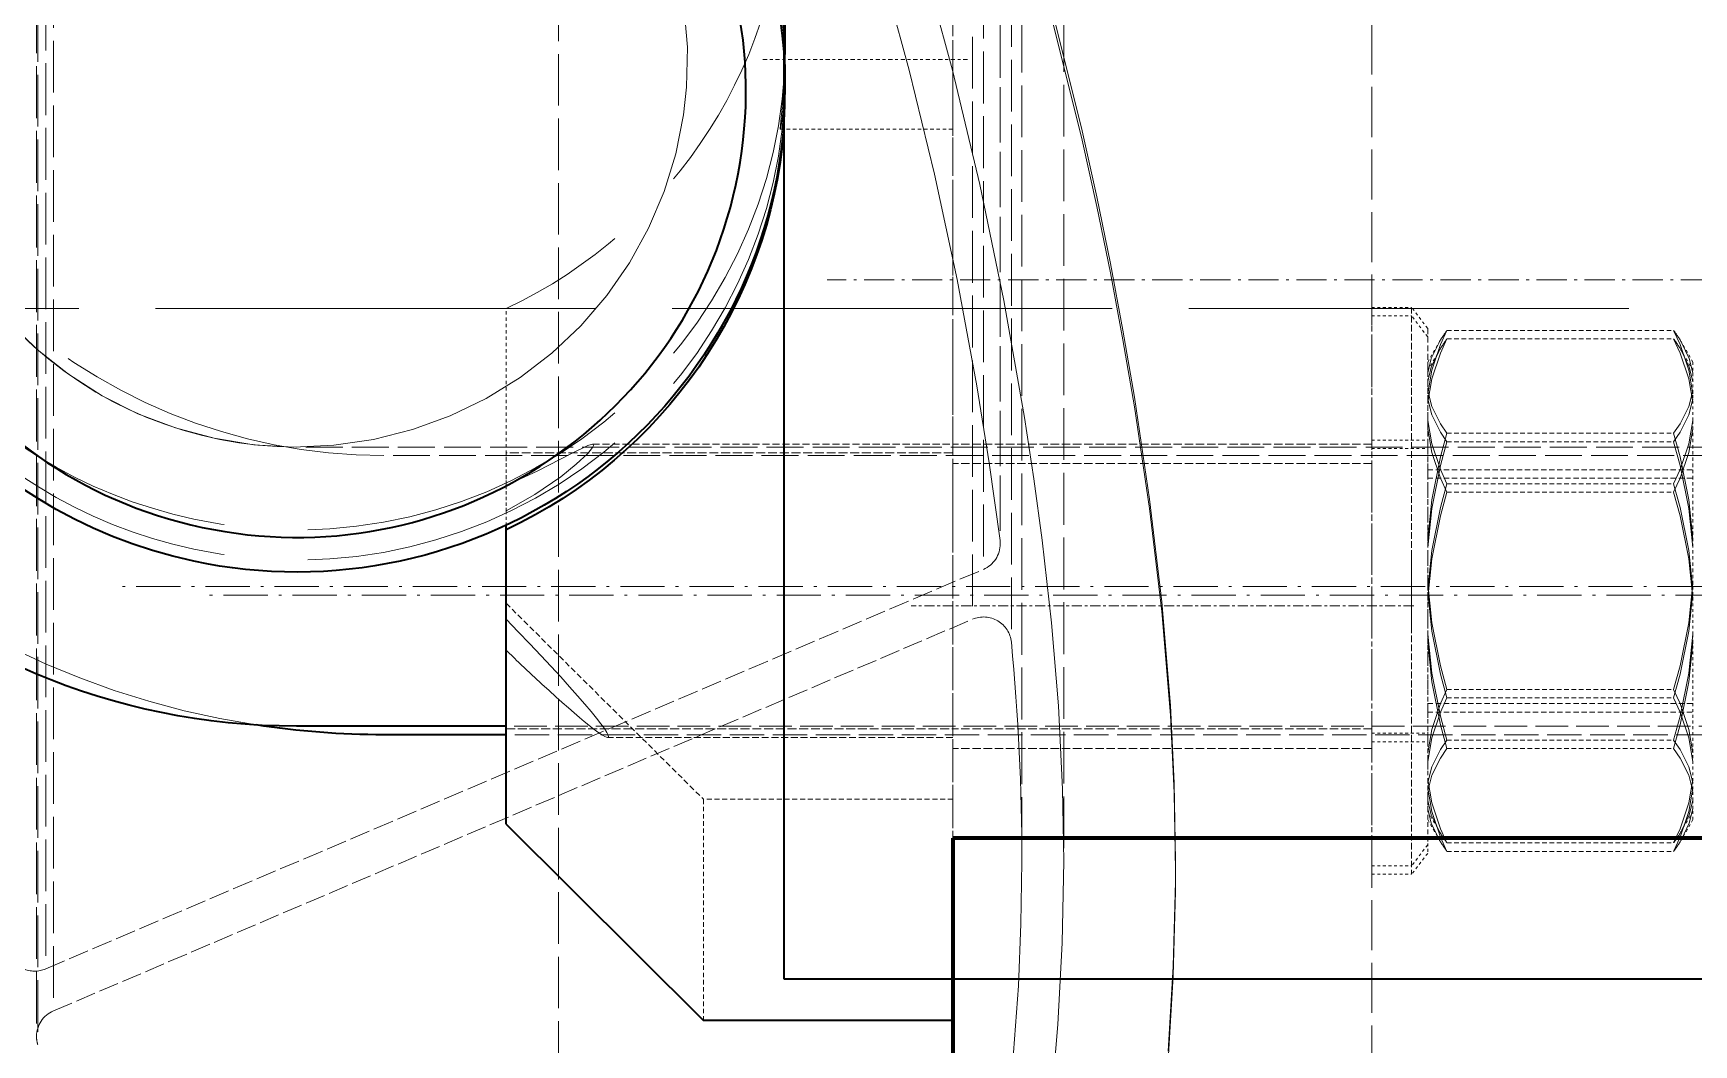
# Model space of a CAD drawing. Header units: millimetres. Extents: x 2784 to 32191, y 2597 to 23392.
# Drawn here: x 13729.1 to 13788.6, y 10215.4 to 10251.6 of the extents above; entities that cross this region are included whole.
import ezdxf

# ---------------------------------------------------------------- set-up
doc = ezdxf.new("R2010")
doc.units = ezdxf.units.MM
doc.linetypes.add('DASHDOT', pattern=[18.5, 12, -3, 0.5, -3])
doc.linetypes.add('DASHED', pattern=[15, 12, -3])

# ---------------------------------------------------------------- blocks, each defined once
blk = doc.blocks.new('A$C55E021B5')
at = {"color": 7, "linetype": 'DASHED', "lineweight": 13, "ltscale": 0.154548}
blk.add_line((1192.003, 1154.805), (1192.003, 1062.076), dxfattribs=at)
at = {"color": 7, "linetype": 'DASHED', "lineweight": 13, "ltscale": 0.154549}
blk.add_line((1192.012, 1154.931), (1192.012, 1062.201), dxfattribs=at)
at = {"color": 7, "linetype": 'DASHED', "lineweight": 13, "ltscale": 0.154543}
blk.add_line((1192.61, 1153.889), (1192.61, 1061.163), dxfattribs=at)
at = {"color": 7, "linetype": 'DASHED', "lineweight": 13, "ltscale": 0.154533}
blk.add_line((1192.998, 1152.096), (1192.998, 1059.376), dxfattribs=at)
at = {"color": 7, "linetype": 'DASHED', "lineweight": 13, "ltscale": 0.154529}
blk.add_line((1191.608, 1151.271), (1191.608, 1058.554), dxfattribs=at)
at = {"color": 7, "linetype": 'DASHED', "lineweight": 13, "ltscale": 0.154478}
blk.add_line((1189.733, 1143.4), (1189.733, 1050.713), dxfattribs=at)
at = {"color": 7, "linetype": 'DASHED', "lineweight": 13, "ltscale": 0.154477}
blk.add_line((1191.233, 1143.378), (1191.233, 1050.692), dxfattribs=at)
at = {"color": 7, "linetype": 'DASHED', "lineweight": 13, "ltscale": 0.154448}
blk.add_line((1226.184, 1139.522), (1226.184, 1046.853), dxfattribs=at)
at = {"color": 7, "linetype": 'DASHED', "lineweight": 13, "ltscale": 0.154435}
blk.add_line((1225.909, 1138.01), (1225.909, 1045.348), dxfattribs=at)
at = {"color": 7, "linetype": 'DASHED', "lineweight": 13, "ltscale": 0.154428}
blk.add_line((1226.515, 1137.092), (1226.515, 1044.435), dxfattribs=at)
at = {"color": 7, "linetype": 'DASHED', "lineweight": 13, "ltscale": 0.154425}
blk.add_line((1226.468, 1136.789), (1226.468, 1044.134), dxfattribs=at)
at = {"color": 7, "linetype": 'DASHED', "lineweight": 13, "ltscale": 0.149374}
blk.add_line((1178.701, 1116.53), (1178.701, 1026.905), dxfattribs=at)
at = {"color": 7, "linetype": 'DASHED', "lineweight": 13, "ltscale": 0.11095}
blk.add_line((1193.701, 1111.576), (1193.701, 1045.006), dxfattribs=at)
at = {"color": 7, "linetype": 'DASHED', "lineweight": 13, "ltscale": 0.046237}
blk.add_line((1199.701, 1107.705), (1199.701, 1079.963), dxfattribs=at)
at = {"color": 7, "linetype": 'DASHED', "lineweight": 13, "ltscale": 0.153949}
blk.add_line((1207.823, 1098.092), (1207.823, 1005.723), dxfattribs=at)
at = {"color": 7, "lineweight": 35, "ltscale": 0.08}
blk.add_line((1199.758, 1094.5), (1199.758, 1046.5), dxfattribs=at)
at = {"color": 7, "linetype": 'DASHED', "lineweight": 13, "ltscale": 0.047578}
blk.add_line((1193.701, 1091.53), (1193.701, 1062.983), dxfattribs=at)
at = {"color": 7, "linetype": 'DASHED', "lineweight": 13, "ltscale": 0.008485}
blk.add_line((1199.701, 1079.705), (1199.701, 1084.796), dxfattribs=at)
at = {"color": 7, "linetype": 'DASHDOT', "lineweight": 13, "ltscale": 0.012365}
blk.add_line((1200.502, 1079.423), (1193.083, 1079.423), dxfattribs=at)
at = {"color": 7, "linetype": 'DASHED', "lineweight": 13, "ltscale": 0.001414}
blk.add_line((1199.701, 1078.291), (1199.701, 1079.14), dxfattribs=at)
at = {"color": 7, "linetype": 'DASHED', "lineweight": 13, "ltscale": 0.000719452}
blk.add_line((1199.701, 1078.883), (1199.701, 1078.452), dxfattribs=at)
at = {"color": 7, "linetype": 'DASHED', "lineweight": 13, "ltscale": 0.010296}
blk.add_line((1199.878, 1076.923), (1193.701, 1076.923), dxfattribs=at)
at = {"color": 7, "linetype": 'DASHDOT', "lineweight": 13, "ltscale": 0.090001}
blk.add_line((1144.201, 1071.53), (1198.202, 1071.53), dxfattribs=at)
at = {"color": 7, "linetype": 'DASHDOT', "lineweight": 13}
for p, q in [((451.759, 1070.5), (1267.758, 1070.5)), ((1440.499, 1070.5), (654.499, 1070.5))]:
    blk.add_line(p, q, dxfattribs=at)
at = {"color": 7, "linetype": 'DASHED', "lineweight": 13, "ltscale": 0.001576}
for p, q in [((1176.701, 1069.795), (1177.277, 1070.545)), ((1176.701, 1069.49), (1177.277, 1070.24)), ((1176.701, 1051.295), (1177.277, 1050.545)), ((1176.701, 1050.99), (1177.277, 1050.24))]:
    blk.add_line(p, q, dxfattribs=at)
at = {"color": 7, "linetype": 'DASHED', "lineweight": 13, "ltscale": 0.018552}
for p, q in [((1177.277, 1070.545), (1177.277, 1059.413)), ((1178.701, 1070.545), (1178.701, 1059.413)), ((1177.277, 1070.24), (1177.277, 1059.108)), ((1177.277, 1061.676), (1177.277, 1050.545)), ((1177.277, 1061.371), (1177.277, 1050.24))]:
    blk.add_line(p, q, dxfattribs=at)
at = {"color": 7, "linetype": 'DASHED', "lineweight": 13, "ltscale": 0.002374}
for p, q in [((1178.701, 1070.545), (1177.277, 1070.545)), ((1178.701, 1070.24), (1177.277, 1070.24)), ((1178.701, 1050.545), (1177.277, 1050.545)), ((1178.701, 1050.24), (1177.277, 1050.24))]:
    blk.add_line(p, q, dxfattribs=at)
at = {"color": 7, "linetype": 'DASHED', "lineweight": 13, "ltscale": 0.010562}
blk.add_line((1209.701, 1064.163), (1209.701, 1070.5), dxfattribs=at)
at = {"color": 7, "linetype": 'DASHED', "lineweight": 13, "ltscale": 0.013528}
for p, q in [((1176.01, 1069.723), (1167.893, 1069.723)), ((1176.01, 1069.418), (1167.893, 1069.418)), ((1176.01, 1066.039), (1167.893, 1066.039)), ((1176.01, 1065.734), (1167.893, 1065.734)), ((1176.01, 1064.229), (1167.893, 1064.229)), ((1176.01, 1063.924), (1167.893, 1063.924)), ((1176.01, 1056.861), (1167.893, 1056.861)), ((1176.01, 1056.556), (1167.893, 1056.556)), ((1176.01, 1055.05), (1167.893, 1055.05)), ((1176.01, 1054.745), (1167.893, 1054.745)), ((1176.01, 1051.366), (1167.893, 1051.366)), ((1176.01, 1051.061), (1167.893, 1051.061))]:
    blk.add_line(p, q, dxfattribs=at)
at = {"color": 7, "linetype": 'DASHED', "lineweight": 13, "ltscale": 0.017161}
blk.add_line((1176.701, 1069.795), (1176.701, 1059.498), dxfattribs=at)
at = {"color": 7, "linetype": 'DASHED', "lineweight": 13, "ltscale": 0.001316}
for p, q in [((1167.201, 1068.585), (1167.596, 1069.269)), ((1176.701, 1068.585), (1176.306, 1069.269)), ((1167.201, 1068.28), (1167.596, 1068.964)), ((1176.701, 1068.28), (1176.306, 1068.964)), ((1167.201, 1052.505), (1167.596, 1051.821)), ((1176.701, 1052.505), (1176.306, 1051.821)), ((1167.201, 1052.2), (1167.596, 1051.516)), ((1176.701, 1052.2), (1176.306, 1051.516))]:
    blk.add_line(p, q, dxfattribs=at)
at = {"color": 7, "linetype": 'DASHED', "lineweight": 13, "ltscale": 0.001886}
for p, q in [((1167.201, 1068.585), (1167.201, 1067.454)), ((1176.701, 1068.585), (1176.701, 1067.454))]:
    blk.add_line(p, q, dxfattribs=at)
at = {"color": 7, "linetype": 'DASHED', "lineweight": 13, "ltscale": 0.001592}
for p, q in [((1167.201, 1066.498), (1167.201, 1067.454)), ((1176.701, 1066.498), (1176.701, 1067.454))]:
    blk.add_line(p, q, dxfattribs=at)
at = {"color": 7, "linetype": 'DASHED', "lineweight": 13, "ltscale": 0.010101}
for p, q in [((1167.201, 1066.498), (1167.201, 1060.438)), ((1176.701, 1066.498), (1176.701, 1060.438))]:
    blk.add_line(p, q, dxfattribs=at)
at = {"color": 7, "linetype": 'DASHED', "lineweight": 13, "ltscale": 0.11}
for p, q in [((1151.201, 1065.545), (1217.201, 1065.545)), ((1148.079, 1065.24), (1214.079, 1065.24))]:
    blk.add_line(p, q, dxfattribs=at)
at = {"color": 7, "linetype": 'DASHED', "lineweight": 13, "ltscale": 0.003333}
for p, q in [((1178.701, 1065.795), (1176.701, 1065.795)), ((1178.701, 1065.49), (1176.701, 1065.49)), ((1178.701, 1055.295), (1176.701, 1055.295)), ((1178.701, 1054.99), (1176.701, 1054.99))]:
    blk.add_line(p, q, dxfattribs=at)
at = {"color": 7, "linetype": 'DASHED', "lineweight": 13, "ltscale": 0.025}
for p, q in [((1178.701, 1065.645), (1193.701, 1065.645)), ((1178.701, 1064.951), (1193.701, 1064.951)), ((1178.701, 1055.445), (1193.701, 1055.445)), ((1178.701, 1054.751), (1193.701, 1054.751))]:
    blk.add_line(p, q, dxfattribs=at)
at = {"color": 7, "linetype": 'DASHED', "lineweight": 13, "ltscale": 0.021519}
blk.add_line((1206.612, 1065.645), (1193.701, 1065.645), dxfattribs=at)
at = {"color": 7, "linetype": 'DASHED', "lineweight": 13, "ltscale": 0.026667}
for p, q in [((1193.701, 1065.34), (1209.701, 1065.34)), ((1209.701, 1055.445), (1193.701, 1055.445))]:
    blk.add_line(p, q, dxfattribs=at)
at = {"color": 7, "linetype": 'DASHED', "lineweight": 13, "ltscale": 0.003607}
blk.add_line((1209.701, 1065.34), (1209.701, 1063.175), dxfattribs=at)
at = {"color": 7, "linetype": 'DASHED', "lineweight": 13, "ltscale": 0.015833}
for p, q in [((1176.701, 1064.733), (1167.201, 1064.733)), ((1176.701, 1064.428), (1167.201, 1064.428)), ((1176.701, 1056.357), (1167.201, 1056.357)), ((1176.701, 1056.052), (1167.201, 1056.052))]:
    blk.add_line(p, q, dxfattribs=at)
at = {"color": 7, "linetype": 'DASHED', "lineweight": 13, "ltscale": 0.0015}
blk.add_line((1209.701, 1064.163), (1209.701, 1063.263), dxfattribs=at)
at = {"color": 7, "linetype": 'DASHED', "lineweight": 13, "ltscale": 0.000868225}
blk.add_line((1209.701, 1062.742), (1209.701, 1063.263), dxfattribs=at)
at = {"color": 7, "linetype": 'DASHED', "lineweight": 13, "ltscale": 0.019089}
blk.add_line((1193.701, 1062.983), (1193.701, 1051.53), dxfattribs=at)
at = {"color": 7, "lineweight": 35, "ltscale": 0.000266647}
blk.add_line((1209.701, 1062.582), (1209.701, 1062.742), dxfattribs=at)
at = {"color": 7, "lineweight": 35, "ltscale": 0.017582}
blk.add_line((1209.701, 1052.032), (1209.701, 1062.582), dxfattribs=at)
at = {"color": 7, "linetype": 'DASHED', "lineweight": 13, "ltscale": 0.060828}
blk.add_line((1226.184, 1046.853), (1192.61, 1061.163), dxfattribs=at)
at = {"color": 7, "linetype": 'DASHDOT', "lineweight": 13, "ltscale": 0.132001}
for p, q in [((1141.479, 1060.24), (1220.68, 1060.24)), ((1144.601, 1060.545), (1223.802, 1060.545))]:
    blk.add_line(p, q, dxfattribs=at)
at = {"color": 7, "linetype": 'DASHED', "lineweight": 13, "ltscale": 0.00266}
for p, q in [((1167.201, 1058.842), (1167.201, 1060.438)), ((1176.701, 1058.842), (1176.701, 1060.438))]:
    blk.add_line(p, q, dxfattribs=at)
at = {"color": 7, "linetype": 'DASHDOT', "lineweight": 13, "ltscale": 0.03}
blk.add_line((1177.201, 1059.851), (1195.201, 1059.851), dxfattribs=at)
at = {"color": 7, "linetype": 'DASHED', "lineweight": 13, "ltscale": 0.016613}
blk.add_line((1209.701, 1059.951), (1202.63, 1052.926), dxfattribs=at)
at = {"color": 7, "linetype": 'DASHED', "lineweight": 13, "ltscale": 0.013673}
blk.add_line((1176.701, 1059.498), (1176.701, 1051.295), dxfattribs=at)
at = {"color": 7, "linetype": 'DASHED', "lineweight": 13, "ltscale": 0.014781}
blk.add_line((1178.701, 1059.413), (1178.701, 1050.545), dxfattribs=at)
at = {"color": 7, "linetype": 'DASHED', "lineweight": 13, "ltscale": 0.059626}
blk.add_line((1225.909, 1045.348), (1192.998, 1059.376), dxfattribs=at)
at = {"color": 7, "linetype": 'DASHED', "lineweight": 13, "ltscale": 0.008855}
for p, q in [((1167.201, 1058.842), (1167.201, 1053.529)), ((1176.701, 1058.842), (1176.701, 1053.529))]:
    blk.add_line(p, q, dxfattribs=at)
at = {"color": 7, "linetype": 'DASHED', "lineweight": 13, "ltscale": 0.0975}
blk.add_line((1151.201, 1055.545), (1209.701, 1055.545), dxfattribs=at)
at = {"color": 7, "lineweight": 35, "ltscale": 0.0125}
blk.add_line((1209.701, 1055.545), (1217.201, 1055.545), dxfattribs=at)
at = {"color": 7, "linetype": 'DASHED', "lineweight": 13, "ltscale": 0.102703}
blk.add_line((1148.079, 1055.24), (1209.701, 1055.24), dxfattribs=at)
at = {"color": 7, "linetype": 'DASHED', "lineweight": 13, "ltscale": 0.020603}
blk.add_line((1193.701, 1055.14), (1206.063, 1055.14), dxfattribs=at)
at = {"color": 7, "lineweight": 35, "ltscale": 0.007297}
blk.add_line((1209.701, 1055.24), (1214.079, 1055.24), dxfattribs=at)
at = {"color": 7, "linetype": 'DASHED', "lineweight": 13, "ltscale": 0.001067}
for p, q in [((1167.201, 1052.888), (1167.201, 1053.529)), ((1176.701, 1052.888), (1176.701, 1053.529))]:
    blk.add_line(p, q, dxfattribs=at)
at = {"color": 7, "linetype": 'DASHED', "lineweight": 13, "ltscale": 0.000639343}
for p, q in [((1167.201, 1052.888), (1167.201, 1052.505)), ((1176.701, 1052.888), (1176.701, 1052.505))]:
    blk.add_line(p, q, dxfattribs=at)
at = {"color": 7, "linetype": 'DASHED', "lineweight": 13, "ltscale": 0.000508118}
blk.add_line((1167.201, 1052.504), (1167.201, 1052.2), dxfattribs=at)
at = {"color": 7, "linetype": 'DASHED', "lineweight": 13, "ltscale": 0.014882}
blk.add_line((1193.701, 1052.926), (1202.63, 1052.926), dxfattribs=at)
at = {"color": 7, "linetype": 'DASHED', "lineweight": 13, "ltscale": 0.013198}
blk.add_line((1202.63, 1045.006), (1202.63, 1052.926), dxfattribs=at)
at = {"color": 7, "lineweight": 35, "ltscale": 0.016613}
blk.add_line((1209.701, 1052.032), (1202.63, 1045.006), dxfattribs=at)
at = {"color": 7, "lineweight": 35, "ltscale": 0.075}
blk.add_line((1148.701, 1051.53), (1193.701, 1051.53), dxfattribs=at)
at = {"color": 7, "lineweight": 140, "ltscale": 0.075}
blk.add_line((1148.701, 1051.53), (1193.701, 1051.53), dxfattribs=at)
at = {"color": 7, "linetype": 'DASHED', "lineweight": 13, "ltscale": 0.000597382}
blk.add_line((1176.701, 1051.348), (1176.701, 1050.99), dxfattribs=at)
at = {"color": 7, "lineweight": 35, "ltscale": 0.2}
blk.add_line((1193.701, 1051.53), (1193.701, 931.53), dxfattribs=at)
at = {"color": 7, "lineweight": 140, "ltscale": 0.2}
blk.add_line((1193.701, 1051.53), (1193.701, 931.53), dxfattribs=at)
at = {"color": 7, "linetype": 'DASHED', "lineweight": 13, "ltscale": 0.00056572}
blk.add_line((1185.733, 1050.712), (1185.733, 1050.373), dxfattribs=at)
at = {"color": 7, "linetype": 'DASHED', "lineweight": 13, "ltscale": 0.000645828}
blk.add_line((1178.701, 1050.627), (1178.701, 1050.24), dxfattribs=at)
at = {"color": 7, "lineweight": 35, "ltscale": 0.183334}
blk.add_line((1199.758, 1046.5), (1089.758, 1046.5), dxfattribs=at)
at = {"color": 7, "lineweight": 35, "ltscale": 0.014882}
blk.add_line((1193.701, 1045.006), (1202.63, 1045.006), dxfattribs=at)
at = {"color": 7, "linetype": 'DASHED', "lineweight": 13}
for points in [[(1213.199, 1126.445), (1210.183, 1120.663), (1207.295, 1114.832), (1204.549, 1108.977), (1203.231, 1106.032), (1201.956, 1103.076), (1200.328, 1099.12), (1198.794, 1095.152), (1197.363, 1091.173), (1196.033, 1087.15), (1194.819, 1083.11), (1193.721, 1079.044), (1192.741, 1074.943), (1191.878, 1070.797), (1191.135, 1066.598), (1190.799, 1064.408), (1190.5, 1062.203), (1190.167, 1059.245), (1189.921, 1056.271), (1189.773, 1053.286), (1189.733, 1050.713)], [(1204.308, 1117.828), (1202.139, 1113.29), (1200.054, 1108.726), (1198.051, 1104.103), (1196.268, 1099.722), (1194.588, 1095.3), (1193.033, 1090.855), (1191.567, 1086.232), (1190.247, 1081.572), (1189.078, 1076.87), (1188.551, 1074.501), (1188.062, 1072.12), (1187.613, 1069.729), (1187.202, 1067.325), (1186.659, 1063.677), (1186.223, 1059.998), (1185.913, 1056.286), (1185.778, 1053.5), (1185.733, 1050.712)], [(1204.42, 1117.717), (1202.21, 1113.103), (1200.088, 1108.464), (1198.051, 1103.763), (1196.268, 1099.383), (1194.588, 1094.961), (1193.033, 1090.515), (1191.567, 1085.893), (1190.247, 1081.232), (1189.078, 1076.53), (1188.551, 1074.161), (1188.062, 1071.78), (1187.613, 1069.389), (1187.202, 1066.986), (1186.659, 1063.338), (1186.223, 1059.659), (1185.913, 1055.946), (1185.778, 1053.161), (1185.733, 1050.373)], [(1220.154, 1065.857), (1218.735, 1065.628), (1217.301, 1065.545), (1215.866, 1065.608), (1214.444, 1065.816), (1213.052, 1066.168), (1211.705, 1066.659), (1210.415, 1067.284), (1209.197, 1068.037), (1208.064, 1068.908), (1207.027, 1069.89), (1206.097, 1070.971), (1205.284, 1072.14), (1204.596, 1073.384), (1204.039, 1074.692), (1203.621, 1076.048), (1203.345, 1077.439), (1203.237, 1078.429), (1203.208, 1079.871), (1203.318, 1081.21)], [(1227.512, 1070.035), (1226.489, 1069.039), (1225.368, 1068.151), (1224.161, 1067.381), (1222.881, 1066.738), (1221.54, 1066.228), (1220.154, 1065.857)], [(1196.273, 1082.741), (1195.268, 1079.04), (1194.362, 1075.312), (1193.554, 1071.548), (1192.846, 1067.74), (1192.4, 1064.981), (1192.012, 1062.201)], [(1199.878, 1081.923), (1199.877, 1081.922), (1199.877, 1081.921), (1199.875, 1081.917), (1199.862, 1081.868), (1199.801, 1081.468), (1199.729, 1080.67), (1199.701, 1079.705)], [(1199.878, 1076.923), (1199.877, 1076.923), (1199.877, 1076.925), (1199.875, 1076.929), (1199.862, 1076.977), (1199.801, 1077.378), (1199.729, 1078.175), (1199.701, 1079.14)], [(1199.742, 1078.48), (1199.871, 1077.071), (1199.881, 1076.94), (1199.88, 1076.928), (1199.88, 1076.925), (1199.878, 1076.923)], [(1167.201, 1067.454), (1167.352, 1068.293), (1167.664, 1069.215), (1167.893, 1069.723)], [(1176.701, 1067.454), (1176.551, 1068.293), (1176.239, 1069.215), (1176.01, 1069.723)], [(1167.201, 1067.148), (1167.352, 1067.988), (1167.664, 1068.91), (1167.893, 1069.418)], [(1167.201, 1068.201), (1167.333, 1068.714), (1167.596, 1069.269)], [(1176.701, 1067.148), (1176.551, 1067.988), (1176.239, 1068.91), (1176.01, 1069.418)], [(1176.701, 1068.201), (1176.57, 1068.714), (1176.306, 1069.269)], [(1167.201, 1067.896), (1167.333, 1068.408), (1167.596, 1068.964)], [(1176.701, 1067.896), (1176.57, 1068.408), (1176.306, 1068.964)], [(1167.201, 1067.561), (1167.352, 1066.998), (1167.664, 1066.38), (1167.893, 1066.039)], [(1176.701, 1067.561), (1176.551, 1066.998), (1176.239, 1066.38), (1176.01, 1066.039)], [(1167.201, 1067.256), (1167.352, 1066.693), (1167.664, 1066.075), (1167.893, 1065.734)], [(1176.701, 1067.256), (1176.551, 1066.693), (1176.239, 1066.075), (1176.01, 1065.734)], [(1167.201, 1066.498), (1167.352, 1065.659), (1167.664, 1064.737), (1167.893, 1064.229)], [(1167.201, 1066.193), (1167.352, 1065.354), (1167.664, 1064.432), (1167.893, 1063.924)], [(1176.701, 1066.498), (1176.551, 1065.659), (1176.239, 1064.737), (1176.01, 1064.229)], [(1176.701, 1066.193), (1176.551, 1065.354), (1176.239, 1064.432), (1176.01, 1063.924)], [(1167.201, 1062.248), (1167.352, 1063.65), (1167.664, 1065.19), (1167.893, 1066.039)], [(1167.201, 1061.943), (1167.352, 1063.345), (1167.664, 1064.885), (1167.893, 1065.734)], [(1176.701, 1062.248), (1176.551, 1063.65), (1176.239, 1065.19), (1176.01, 1066.039)], [(1176.701, 1061.943), (1176.551, 1063.345), (1176.239, 1064.885), (1176.01, 1065.734)], [(1209.701, 1063.263), (1208.666, 1063.849), (1207.739, 1064.482), (1207.187, 1064.926), (1206.775, 1065.317), (1206.605, 1065.525), (1206.572, 1065.594), (1206.569, 1065.615), (1206.577, 1065.634), (1206.594, 1065.643), (1206.612, 1065.645)], [(1206.612, 1065.645), (1206.654, 1065.639), (1206.777, 1065.598), (1207.387, 1065.296), (1208.564, 1064.687), (1209.701, 1064.163)], [(1167.201, 1060.438), (1167.352, 1061.84), (1167.664, 1063.38), (1167.893, 1064.229)], [(1167.201, 1060.133), (1167.352, 1061.535), (1167.664, 1063.075), (1167.893, 1063.924)], [(1176.701, 1060.438), (1176.551, 1061.84), (1176.239, 1063.38), (1176.01, 1064.229)], [(1176.701, 1060.133), (1176.551, 1061.535), (1176.239, 1063.075), (1176.01, 1063.924)], [(1167.201, 1060.652), (1167.352, 1059.25), (1167.664, 1057.709), (1167.893, 1056.861)], [(1167.201, 1060.347), (1167.352, 1058.944), (1167.664, 1057.404), (1167.893, 1056.556)], [(1176.701, 1060.652), (1176.551, 1059.25), (1176.239, 1057.709), (1176.01, 1056.861)], [(1176.701, 1060.347), (1176.551, 1058.944), (1176.239, 1057.404), (1176.01, 1056.556)], [(1167.201, 1058.842), (1167.352, 1057.439), (1167.664, 1055.899), (1167.893, 1055.05)], [(1167.201, 1058.537), (1167.352, 1057.134), (1167.664, 1055.594), (1167.893, 1054.745)], [(1176.701, 1058.842), (1176.551, 1057.439), (1176.239, 1055.899), (1176.01, 1055.05)], [(1176.701, 1058.537), (1176.551, 1057.134), (1176.239, 1055.594), (1176.01, 1054.745)], [(1167.201, 1054.591), (1167.352, 1055.431), (1167.664, 1056.353), (1167.893, 1056.861)], [(1176.701, 1054.591), (1176.551, 1055.431), (1176.239, 1056.353), (1176.01, 1056.861)], [(1167.201, 1054.286), (1167.352, 1055.126), (1167.664, 1056.047), (1167.893, 1056.556)], [(1176.701, 1054.286), (1176.551, 1055.126), (1176.239, 1056.047), (1176.01, 1056.556)], [(1167.201, 1053.529), (1167.352, 1054.092), (1167.664, 1054.71), (1167.893, 1055.05)], [(1176.701, 1053.529), (1176.551, 1054.092), (1176.239, 1054.71), (1176.01, 1055.05)], [(1167.201, 1053.224), (1167.352, 1053.787), (1167.664, 1054.405), (1167.893, 1054.745)], [(1176.701, 1053.224), (1176.551, 1053.787), (1176.239, 1054.405), (1176.01, 1054.745)], [(1167.201, 1053.636), (1167.352, 1052.796), (1167.664, 1051.875), (1167.893, 1051.366)], [(1167.201, 1053.331), (1167.352, 1052.491), (1167.664, 1051.569), (1167.893, 1051.061)], [(1176.701, 1053.636), (1176.551, 1052.796), (1176.239, 1051.875), (1176.01, 1051.366)], [(1176.701, 1053.331), (1176.551, 1052.491), (1176.239, 1051.569), (1176.01, 1051.061)], [(1167.201, 1052.888), (1167.333, 1052.376), (1167.596, 1051.821)], [(1167.201, 1052.583), (1167.333, 1052.071), (1167.596, 1051.516)], [(1176.701, 1052.888), (1176.57, 1052.376), (1176.306, 1051.821)], [(1176.701, 1052.583), (1176.57, 1052.071), (1176.306, 1051.516)], [(1185.733, 1050.712), (1185.736, 1049.98), (1185.815, 1046.942), (1185.999, 1043.909)], [(1189.733, 1050.713), (1189.785, 1047.786), (1189.939, 1044.862), (1190.195, 1041.944)], [(1191.233, 1050.692), (1191.264, 1048.467), (1191.356, 1046.244), (1191.562, 1043.385)], [(1185.733, 1050.373), (1185.736, 1049.64), (1185.815, 1046.602), (1185.999, 1043.57)]]:
    blk.add_lwpolyline(points, dxfattribs=at)
for centre, radius, start, end in [((1218.552, 1079.119), 18.851, 176.20761, 179.93508), ((1218.552, 1079.727), 18.851, 180.06506, 183.79238), ((1172.163, 1066.609), 5.285, 143.90453, 149.78766), ((1171.739, 1066.609), 5.285, 30.21234, 36.09547), ((1172.163, 1066.304), 5.285, 143.90453, 149.78766), ((1171.739, 1066.304), 5.285, 30.21234, 36.09547), ((1275.376, 1050.599), 84.145, 174.57545, 179.93661), ((1145.513, 1125.036), 92.619, 313.00505, 313.87071), ((1172.163, 1054.48), 5.285, 210.21234, 216.09547), ((1172.163, 1054.175), 5.285, 210.21234, 216.09547), ((1171.739, 1054.48), 5.285, 323.90453, 329.78766), ((1171.739, 1054.175), 5.285, 323.90453, 329.78766)]:
    blk.add_arc(centre, radius, start, end, dxfattribs=at)
at = {"color": 7, "lineweight": 35}
blk.add_arc((1214.08, 1085.398), 30.158, 269.99976, 278.72372, dxfattribs=at)
at = {"color": 7, "linetype": 'DASHED', "lineweight": 13}
for centre, major_axis, ratio, start_param, end_param in [((1217.201, 1079.962), (-17.5, 0), 0.99358, 3.141574, 6.283166), ((1217.201, 1078.883), (-17.5, 0), 0.99358, 5.155314, 6.283166), ((1217.201, 1078.451), (-17.5, 0), 0.99358, 5.155314, 6.283166), ((1217.201, 1086.21), (17.5, 0), 0.99358, 3.141593, 4.269478), ((1214.08, 1085.079), (20, 0.028), 0.991976, 4.710973, 6.281793), ((1217.201, 1079.962), (-17.5, 0), 0.99358, 6.283166, 8.066002), ((1217.201, 1079.962), (-17.5, 0), 0.99358, 1.782817, 3.141574), ((1217.201, 1078.291), (17.5, 0), 0.99358, 3.060583, 3.141593), ((1217.202, 1079.422), (13.999, 0.028), 0.991288, 4.710365, 6.281199), ((1217.201, 1078.883), (-17.5, 0), 0.99358, 6.283166, 8.066002), ((1217.201, 1078.883), (-17.5, 0), 0.99358, 1.782817, 3.141574), ((1217.201, 1078.451), (-17.5, 0), 0.99358, 6.283166, 6.36419), ((1217.201, 1078.291), (17.5, 0), 0.99358, 3.141593, 3.222602), ((1214.079, 1085.079), (30, -0.021), 0.994648, 4.86616, 5.562604), ((1193.004, 1062.076), (-1, 0), 0.99358, 6.156913, 6.283146), ((1193.004, 1062.076), (-1, 0), 0.99358, 6.283146, 7.448748), ((1192.604, 1058.463), (-1, 0), 0.99358, 4.307155, 6.191394), ((1211.13, 1060.24), (5.092, 5.092), 0.056746, 1.798097, 3.198279), ((1211.131, 1060.24), (5.092, 5.092), 0.056744, 3.198273, 4.155651), ((1226.578, 1047.766), (-1, 0), 0.99358, 1.165563, 2.836252), ((1225.515, 1044.435), (-1, 0), 0.99358, 3.141629, 4.307155), ((1225.515, 1044.435), (-1, 0), 0.99358, 2.833267, 3.141629)]:
    blk.add_ellipse(centre, major_axis=major_axis, ratio=ratio, start_param=start_param, end_param=end_param, dxfattribs=at)
at = {"color": 7, "lineweight": 35}
for centre, major_axis, ratio, start_param, end_param in [((1217.201, 1078.883), (-17.5, 0), 0.99358, 3.141574, 5.155314), ((1217.201, 1078.451), (-17.5, 0), 0.99358, 3.141574, 5.155314), ((1217.201, 1078.291), (-16.086, 0), 0.99358, 4.92441, 11.207595), ((1217.201, 1078.291), (17.5, 0), 0.99358, 2.013707, 3.060583), ((1217.201, 1079.423), (24, -0.028), 0.994918, 4.713563, 6.284347), ((1217.201, 1078.451), (-17.5, 0), 0.99358, 1.782817, 3.141574), ((1217.201, 1078.451), (-17.5, 0), 0.99358, 0.081004, 1.782817), ((1217.201, 1078.291), (17.5, 0), 0.99358, 3.222602, 4.269478)]:
    blk.add_ellipse(centre, major_axis=major_axis, ratio=ratio, start_param=start_param, end_param=end_param, dxfattribs=at)
blk = doc.blocks.new('1')
at = {"xscale": -1}
blk.add_blockref('A$C55E021B5', (14955.732, 9171.25), dxfattribs=at)
blk = doc.blocks.new('1.')
blk.add_blockref('1', (0, 0))

msp = doc.modelspace()

# ---------------------------------------------------------------- block references
msp.add_blockref('1.', (0, 0))

doc.saveas('drawing.dxf')
